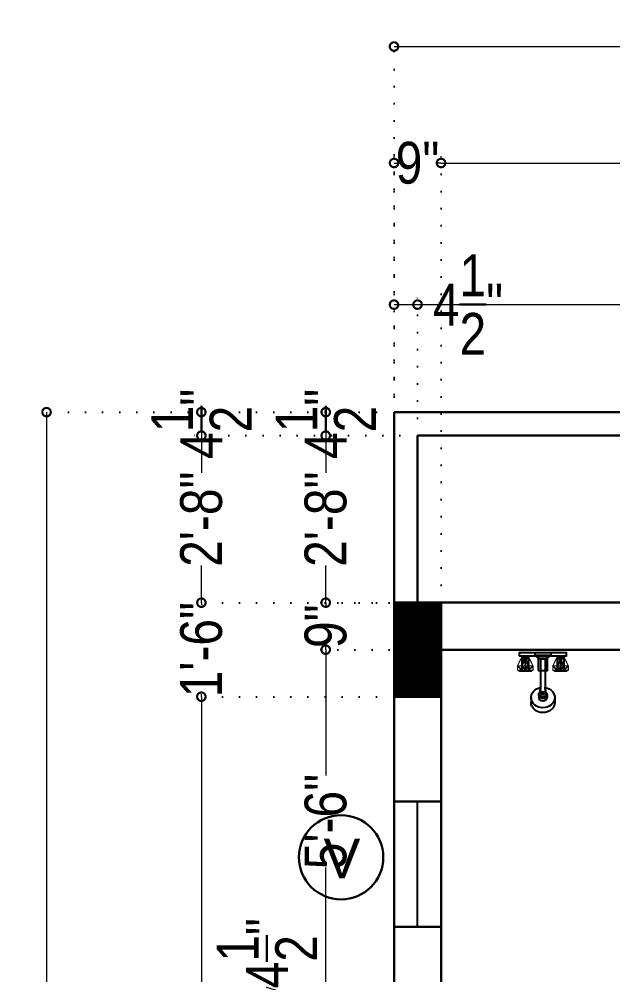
# Model space of a CAD drawing. Extents: x -454308 to 890911, y -14103 to 1343694.
# Drawn here: x 198652.8 to 198766.5, y 662091 to 662273.9 of the extents above; entities that cross this region are included whole.
import ezdxf

# ---------------------------------------------------------------- set-up
doc = ezdxf.new("R2010")
doc.units = 0
doc.header["$MEASUREMENT"] = 0
doc.header["$PDMODE"] = 32
doc.linetypes.add('DOT2', pattern=[3.175, 0, -3.175])
for name, color, linetype, lineweight in [('A-Wall', 7, 'Continuous', 30), ('AR- Dim', 159, 'Continuous', 9), ('Text', 55, 'Continuous', 25), ('WINDOW', 147, 'Continuous', 25)]:
    doc.layers.add(name, color=color, linetype=linetype, lineweight=lineweight)
for name, color, linetype in [('cup', 126, 'Continuous'), ('ELE', 7, 'Continuous'), ('FURNITURE', 250, 'Continuous')]:
    doc.layers.add(name, color=color, linetype=linetype)
doc.styles.add('AA_03.50', font='ARIALN.TTF', dxfattribs={"height": 8})
doc.styles.add('jag', font='arial.ttf')
doc.dimstyles.new('AA_03.50', dxfattribs={"dimtxt": 9, "dimasz": 3.25, "dimexe": 1.75, "dimexo": 3.375, "dimgap": 0.09, "dimtad": 0, "dimdec": 0, "dimzin": 3, "dimdsep": 46, "dimlunit": 4, "dimtxsty": 'AA_03.50', "dimblk": 'DOTSMALL', "dimcen": 0.09, "dimclre": 7, "dimadec": 0, "dimazin": 0, "dimtfac": 1, "dimtdec": 0, "dimtofl": 0, "dimtmove": 0, "dimatfit": 3, "dimfxl": 1, "dimtolj": 1, "dimtzin": 0, "dimlwd": -1, "dimarcsym": 0})

# ---------------------------------------------------------------- blocks, each defined once
blk = doc.blocks.new('s')
for p, q in [((59167.8, 41466.4), (59167.8, 41456.4)), ((59235.8, 41456.4), (59167.8, 41456.4)), ((59167.8, 41456.4), (59184.8, 41441.4)), ((59218.8, 41441.4), (59184.8, 41441.4)), ((59191.8, 41441.4), (59191.8, 41320.6)), ((59211.8, 41441.4), (59211.8, 41320.6)), ((59235.8, 41456.4), (59218.8, 41441.4)), ((59235.8, 41466.4), (59235.8, 41456.4)), ((59190.8, 41309.8), (59190.8, 41301)), ((59212.8, 41309.8), (59212.8, 41301)), ((59151.8, 41277.4), (59151.8, 41257.2)), ((59184.3, 41288.4), (59184.3, 41277.4)), ((59219.3, 41288.4), (59219.3, 41277.4)), ((59251.8, 41277.4), (59251.8, 41257.2))]:
    blk.add_line(p, q)
for centre, start, end in [((59141.8, 41320.6), 349.3898, 0), ((59261.8, 41320.6), 180, 190.6102)]:
    blk.add_arc(centre, 50, start, end)
for centre, major_axis, ratio, start_param, end_param in [((59201.8, 41277.4), (50, 0), 0.866025, 1.772154, 7.652624), ((59201.8, 41309.8), (11, 0), 0.875834, 2.978972, 6.445806), ((59201.8, 41288.4), (17.5, 0), 0.866025, 2.351309, 7.073469), ((59201.8, 41277.4), (17.5, 0), 0.866025, 3.141593, 6.283185), ((59201.8, 41293.4), (14, 0), 0.866025, 2.474568, 6.95021), ((59201.8, 41301), (11, 0), 0.875834, 3.141593, 6.283185), ((59201.8, 41257.2), (50, 0), 0.866025, 3.141593, 6.283185)]:
    blk.add_ellipse(centre, major_axis=major_axis, ratio=ratio, start_param=start_param, end_param=end_param)
blk = doc.blocks.new('SHOWER MIXER-P')
for p, q in [((-15, -17), (-15, -12)), ((15, -17), (15, -12))]:
    blk.add_line(p, q)
for points in [[(-100, -12), (100, -12), (100, 0), (-100, 0)], [(-20, -75), (20, -75), (20, -17), (-20, -17)]]:
    blk.add_lwpolyline(points, close=True)
blk = doc.blocks.new('EREWRRWE')
at = {"layer": 'FURNITURE'}
for p, q in [((158119.89, 672801.88), (158119.89, 672799.09)), ((158120.52, 672801.88), (158120.52, 672799.09)), ((158121.15, 672801.88), (158121.15, 672799.09)), ((158126.65, 672801.88), (158126.65, 672799.09)), ((158127.28, 672801.88), (158127.28, 672799.09)), ((158127.91, 672801.88), (158127.91, 672799.09)), ((158121.15, 672801.46), (158119.89, 672801.46)), ((158119.89, 672799.93), (158120.52, 672801.24)), ((158120.52, 672801.24), (158121.15, 672799.93)), ((158126.65, 672801.46), (158127.91, 672801.46)), ((158127.28, 672801.24), (158126.65, 672799.93)), ((158127.91, 672799.93), (158127.28, 672801.24)), ((158119.89, 672799.09), (158119.04, 672799.93)), ((158120.52, 672799.09), (158119.89, 672799.93)), ((158121.15, 672799.93), (158120.52, 672799.09)), ((158121.15, 672799.09), (158122, 672799.93)), ((158126.65, 672799.09), (158125.8, 672799.93)), ((158126.65, 672799.93), (158127.28, 672799.09)), ((158127.28, 672799.09), (158127.91, 672799.93)), ((158127.91, 672799.09), (158128.76, 672799.93))]:
    blk.add_line(p, q, dxfattribs=at)
at = {"layer": 'FURNITURE', "const_width": 0.215}
for points in [[(158119.04, 672799.09), (158119.41, 672798.88), (158121.63, 672798.88), (158122, 672799.09), (158122, 672799.93), (158121.37, 672801.24), (158119.67, 672801.24), (158119.04, 672799.93)], [(158128.76, 672799.09), (158128.39, 672798.88), (158126.17, 672798.88), (158125.8, 672799.09), (158125.8, 672799.93), (158126.43, 672801.24), (158128.13, 672801.24), (158128.76, 672799.93)]]:
    blk.add_lwpolyline(points, close=True, dxfattribs=at)
for points in [[(158122, 672799.93), (158119.04, 672799.93)], [(158125.8, 672799.93), (158128.76, 672799.93)], [(158122, 672799.09), (158119.04, 672799.09)], [(158125.8, 672799.09), (158128.76, 672799.09)]]:
    blk.add_lwpolyline(points, dxfattribs=at)
at = {"layer": 'FURNITURE', "xscale": 0.0452994030559635, "yscale": 0.0452994030559635, "zscale": 0.0452994030559635}
blk.add_blockref('SHOWER MIXER-P', (158123.9, 672802.42), dxfattribs=at)
at = {"layer": 'FURNITURE', "extrusion": (0, 0, -1), "xscale": 0.0452994030559635, "yscale": 0.0452994030559635, "zscale": -0.0452994030559635}
blk.add_blockref('s', (-160805.7, 670924.02), dxfattribs=at)
blk = doc.blocks.new('EGVSVS')
at = {"layer": 'A-Wall'}
h = blk.add_hatch(dxfattribs=at)
h.set_pattern_fill('ANSI31', color=256, style=0)
h.set_pattern_definition([(45, (0, 0), (-0.088388347648, 0.088388347648), [])])
h.paths.add_polyline_path([(188258.49, 672097.51), (188258.49, 672106.51), (188240.49, 672106.51), (188240.49, 672097.51)])
blk.add_lwpolyline([(188240.49, 672106.51), (188258.49, 672106.51), (188258.49, 672097.51), (188240.49, 672097.51)], close=True, dxfattribs=at)
blk = doc.blocks.new('_DotSmall')
at = {"color": 0, "linetype": 'ByBlock', "const_width": 0.5}
blk.add_lwpolyline([(-0.0625, 0, 1), (0.0625, 0, 1)], format="xyb", close=True, dxfattribs=at)
blk = doc.blocks.new('*D193')
at = {"layer": 'AR- Dim', "color": 7, "linetype": 'DOT2', "lineweight": -2, "transparency": 16777216}
for p, q in [((198724.58, 662202.11), (198724.58, 662221.06)), ((198729.08, 662197.61), (198729.08, 662221.06))]:
    blk.add_line(p, q, dxfattribs=at)
at = {"layer": 'AR- Dim', "color": 0, "transparency": 16777216}
for p, q in [((198724.58, 662219.31), (198729.08, 662219.31)), ((198729.08, 662219.31), (198732.33, 662219.31))]:
    blk.add_line(p, q, dxfattribs=at)
at = {"layer": 'DEFPOINTS', "color": 0, "lineweight": 30, "transparency": 16777216}
for p in [(198729.08, 662219.31), (198724.58, 662198.73), (198729.08, 662194.23)]:
    blk.add_point(p, dxfattribs=at)
at = {"layer": 'AR- Dim', "color": 0, "transparency": 16777216, "xscale": 3.25, "yscale": 3.25, "zscale": 3.25, "rotation": 180}
blk.add_blockref('_DotSmall', (198724.58, 662219.31), dxfattribs=at)
at = {"layer": 'AR- Dim', "color": 0, "transparency": 16777216, "xscale": 3.25, "yscale": 3.25, "zscale": 3.25}
blk.add_blockref('_DotSmall', (198729.08, 662219.31), dxfattribs=at)
at = {"layer": 'AR- Dim', "color": 0, "lineweight": 30, "transparency": 16777216, "insert": (198738.73, 662219.31), "char_height": 8, "attachment_point": 5, "style": 'AA_03.50'}
blk.add_mtext('\\A1;4{\\H1.000000x;\\S1/2;}"', dxfattribs=at)
blk = doc.blocks.new('*D194')
at = {"layer": 'AR- Dim', "color": 7, "linetype": 'DOT2', "lineweight": -2, "transparency": 16777216}
for p, q in [((198729.08, 662197.61), (198729.08, 662221.06)), ((198836.58, 662156.69), (198836.58, 662221.06))]:
    blk.add_line(p, q, dxfattribs=at)
at = {"layer": 'AR- Dim', "color": 0, "transparency": 16777216}
for p, q in [((198729.08, 662219.31), (198769.06, 662219.31)), ((198836.58, 662219.31), (198796.6, 662219.31))]:
    blk.add_line(p, q, dxfattribs=at)
at = {"layer": 'DEFPOINTS', "color": 0, "lineweight": 30, "transparency": 16777216}
for p in [(198836.58, 662219.31), (198729.08, 662194.23), (198836.58, 662153.31)]:
    blk.add_point(p, dxfattribs=at)
at = {"layer": 'AR- Dim', "color": 0, "transparency": 16777216, "xscale": 3.25, "yscale": 3.25, "zscale": 3.25, "rotation": 180}
blk.add_blockref('_DotSmall', (198729.08, 662219.31), dxfattribs=at)
at = {"layer": 'AR- Dim', "color": 0, "transparency": 16777216, "xscale": 3.25, "yscale": 3.25, "zscale": 3.25}
blk.add_blockref('_DotSmall', (198836.58, 662219.31), dxfattribs=at)
at = {"layer": 'AR- Dim', "color": 0, "lineweight": 30, "transparency": 16777216, "insert": (198782.83, 662219.31), "char_height": 8, "attachment_point": 5, "style": 'AA_03.50'}
blk.add_mtext('\\A1;8\'-11{\\H1.000000x;\\S1/2;}"', dxfattribs=at)
blk = doc.blocks.new('*D208')
at = {"layer": 'AR- Dim', "color": 7, "linetype": 'DOT2', "lineweight": -2, "transparency": 16777216}
for p, q in [((198724.58, 662165.65), (198724.58, 662248.16)), ((198733.58, 662165.65), (198733.58, 662248.16))]:
    blk.add_line(p, q, dxfattribs=at)
at = {"layer": 'AR- Dim', "color": 0, "transparency": 16777216}
for p, q in [((198724.58, 662246.41), (198725.22, 662246.41)), ((198733.58, 662246.41), (198732.95, 662246.41))]:
    blk.add_line(p, q, dxfattribs=at)
at = {"layer": 'DEFPOINTS', "color": 0, "lineweight": 30, "transparency": 16777216}
for p in [(198733.58, 662246.41), (198724.58, 662162.27), (198733.58, 662162.27)]:
    blk.add_point(p, dxfattribs=at)
at = {"layer": 'AR- Dim', "color": 0, "transparency": 16777216, "xscale": 3.25, "yscale": 3.25, "zscale": 3.25, "rotation": 180}
blk.add_blockref('_DotSmall', (198724.58, 662246.41), dxfattribs=at)
at = {"layer": 'AR- Dim', "color": 0, "transparency": 16777216, "xscale": 3.25, "yscale": 3.25, "zscale": 3.25}
blk.add_blockref('_DotSmall', (198733.58, 662246.41), dxfattribs=at)
at = {"layer": 'AR- Dim', "color": 0, "lineweight": 30, "transparency": 16777216, "insert": (198729.08, 662246.41), "char_height": 8, "attachment_point": 5, "style": 'AA_03.50'}
blk.add_mtext('\\A1;9"', dxfattribs=at)
blk = doc.blocks.new('*D209')
at = {"layer": 'AR- Dim', "color": 7, "linetype": 'DOT2', "lineweight": -2, "transparency": 16777216}
for p, q in [((198733.58, 662165.65), (198733.58, 662248.16)), ((198908.75, 662165.65), (198908.75, 662248.16))]:
    blk.add_line(p, q, dxfattribs=at)
at = {"layer": 'AR- Dim', "color": 0, "transparency": 16777216}
for p, q in [((198733.58, 662246.41), (198810.11, 662246.41)), ((198908.75, 662246.41), (198832.23, 662246.41))]:
    blk.add_line(p, q, dxfattribs=at)
at = {"layer": 'DEFPOINTS', "color": 0, "lineweight": 30, "transparency": 16777216}
for p in [(198908.75, 662246.41), (198733.58, 662162.27), (198908.75, 662162.27)]:
    blk.add_point(p, dxfattribs=at)
at = {"layer": 'AR- Dim', "color": 0, "transparency": 16777216, "xscale": 3.25, "yscale": 3.25, "zscale": 3.25, "rotation": 180}
blk.add_blockref('_DotSmall', (198733.58, 662246.41), dxfattribs=at)
at = {"layer": 'AR- Dim', "color": 0, "transparency": 16777216, "xscale": 3.25, "yscale": 3.25, "zscale": 3.25}
blk.add_blockref('_DotSmall', (198908.75, 662246.41), dxfattribs=at)
at = {"layer": 'AR- Dim', "color": 0, "lineweight": 30, "transparency": 16777216, "insert": (198821.17, 662246.41), "char_height": 8, "attachment_point": 5, "style": 'AA_03.50'}
blk.add_mtext('\\A1;14\'-7"', dxfattribs=at)
blk = doc.blocks.new('*D219')
at = {"layer": 'AR- Dim', "color": 7, "linetype": 'DOT2', "lineweight": -2, "transparency": 16777216}
for p, q in [((198724.58, 662202.11), (198724.58, 662270.45)), ((199444.53, 662202.11), (199444.53, 662270.45))]:
    blk.add_line(p, q, dxfattribs=at)
at = {"layer": 'AR- Dim', "color": 0, "transparency": 16777216}
for p, q in [((198724.58, 662268.7), (199073.17, 662268.7)), ((199444.53, 662268.7), (199095.94, 662268.7))]:
    blk.add_line(p, q, dxfattribs=at)
at = {"layer": 'DEFPOINTS', "color": 0, "lineweight": 30, "transparency": 16777216}
for p in [(199444.53, 662268.7), (198724.58, 662198.73), (199444.53, 662198.73)]:
    blk.add_point(p, dxfattribs=at)
at = {"layer": 'AR- Dim', "color": 0, "transparency": 16777216, "xscale": 3.25, "yscale": 3.25, "zscale": 3.25, "rotation": 180}
blk.add_blockref('_DotSmall', (198724.58, 662268.7), dxfattribs=at)
at = {"layer": 'AR- Dim', "color": 0, "transparency": 16777216, "xscale": 3.25, "yscale": 3.25, "zscale": 3.25}
blk.add_blockref('_DotSmall', (199444.53, 662268.7), dxfattribs=at)
at = {"layer": 'AR- Dim', "color": 0, "lineweight": 30, "transparency": 16777216, "insert": (199084.56, 662268.7), "char_height": 8, "attachment_point": 5, "style": 'AA_03.50'}
blk.add_mtext('\\A1;60\'-0"', dxfattribs=at)
blk = doc.blocks.new('*D220')
at = {"layer": 'AR- Dim', "color": 7, "linetype": 'DOT2', "lineweight": -2, "transparency": 16777216}
for p, q in [((198721.21, 662198.73), (198709.76, 662198.73)), ((198725.71, 662194.23), (198709.76, 662194.23))]:
    blk.add_line(p, q, dxfattribs=at)
at = {"layer": 'AR- Dim', "color": 0, "transparency": 16777216}
blk.add_line((198711.51, 662198.73), (198711.51, 662194.23), dxfattribs=at)
at = {"layer": 'DEFPOINTS', "color": 0, "lineweight": 30, "transparency": 16777216}
for p in [(198724.58, 662198.73), (198711.51, 662194.23), (198729.08, 662194.23)]:
    blk.add_point(p, dxfattribs=at)
at = {"layer": 'AR- Dim', "color": 0, "transparency": 16777216, "xscale": 3.25, "yscale": 3.25, "zscale": 3.25}
for p, rotation in [((198711.51, 662198.73), 90), ((198711.51, 662194.23), 270)]:
    blk.add_blockref('_DotSmall', p, dxfattribs=dict(at, rotation=rotation))
at = {"layer": 'AR- Dim', "color": 0, "lineweight": 30, "transparency": 16777216, "insert": (198711.51, 662196.48), "char_height": 8, "attachment_point": 5, "rotation": 90, "style": 'AA_03.50'}
blk.add_mtext('\\A1;4{\\H1.000000x;\\S1/2;}"', dxfattribs=at)
blk = doc.blocks.new('*D221')
at = {"layer": 'AR- Dim', "color": 7, "linetype": 'DOT2', "lineweight": -2, "transparency": 16777216}
for p, q in [((198725.71, 662194.23), (198709.76, 662194.23)), ((198730.21, 662162.27), (198709.76, 662162.27))]:
    blk.add_line(p, q, dxfattribs=at)
at = {"layer": 'AR- Dim', "color": 0, "transparency": 16777216}
for p, q in [((198711.51, 662194.23), (198711.51, 662187.13)), ((198711.51, 662162.27), (198711.51, 662169.38))]:
    blk.add_line(p, q, dxfattribs=at)
at = {"layer": 'DEFPOINTS', "color": 0, "lineweight": 30, "transparency": 16777216}
for p in [(198729.08, 662194.23), (198711.51, 662162.27), (198733.58, 662162.27)]:
    blk.add_point(p, dxfattribs=at)
at = {"layer": 'AR- Dim', "color": 0, "transparency": 16777216, "xscale": 3.25, "yscale": 3.25, "zscale": 3.25}
for p, rotation in [((198711.51, 662194.23), 90), ((198711.51, 662162.27), 270)]:
    blk.add_blockref('_DotSmall', p, dxfattribs=dict(at, rotation=rotation))
at = {"layer": 'AR- Dim', "color": 0, "lineweight": 30, "transparency": 16777216, "insert": (198711.51, 662178.25), "char_height": 8, "attachment_point": 5, "rotation": 90, "style": 'AA_03.50'}
blk.add_mtext('\\A1;2\'-8"', dxfattribs=at)
blk = doc.blocks.new('*D222')
at = {"layer": 'AR- Dim', "color": 7, "linetype": 'DOT2', "lineweight": -2, "transparency": 16777216}
for p, q in [((198730.21, 662162.27), (198709.76, 662162.27)), ((198730.21, 662153.27), (198709.76, 662153.27))]:
    blk.add_line(p, q, dxfattribs=at)
at = {"layer": 'AR- Dim', "color": 0, "transparency": 16777216}
for p, q in [((198711.51, 662162.27), (198711.51, 662161.64)), ((198711.51, 662153.27), (198711.51, 662153.91))]:
    blk.add_line(p, q, dxfattribs=at)
at = {"layer": 'DEFPOINTS', "color": 0, "lineweight": 30, "transparency": 16777216}
for p in [(198733.58, 662162.27), (198711.51, 662153.27), (198733.58, 662153.27)]:
    blk.add_point(p, dxfattribs=at)
at = {"layer": 'AR- Dim', "color": 0, "transparency": 16777216, "xscale": 3.25, "yscale": 3.25, "zscale": 3.25}
for p, rotation in [((198711.51, 662162.27), 90), ((198711.51, 662153.27), 270)]:
    blk.add_blockref('_DotSmall', p, dxfattribs=dict(at, rotation=rotation))
at = {"layer": 'AR- Dim', "color": 0, "lineweight": 30, "transparency": 16777216, "insert": (198711.51, 662157.77), "char_height": 8, "attachment_point": 5, "rotation": 90, "style": 'AA_03.50'}
blk.add_mtext('\\A1;9"', dxfattribs=at)
blk = doc.blocks.new('*D223')
at = {"layer": 'AR- Dim', "color": 7, "linetype": 'DOT2', "lineweight": -2, "transparency": 16777216}
for p, q in [((198730.21, 662153.27), (198709.76, 662153.27)), ((198730.21, 662087.48), (198709.76, 662087.48))]:
    blk.add_line(p, q, dxfattribs=at)
at = {"layer": 'AR- Dim', "color": 0, "transparency": 16777216}
for p, q in [((198711.51, 662153.27), (198711.51, 662129.19)), ((198711.51, 662087.48), (198711.51, 662111.56))]:
    blk.add_line(p, q, dxfattribs=at)
at = {"layer": 'DEFPOINTS', "color": 0, "lineweight": 30, "transparency": 16777216}
for p in [(198733.58, 662153.27), (198711.51, 662087.48), (198733.58, 662087.48)]:
    blk.add_point(p, dxfattribs=at)
at = {"layer": 'AR- Dim', "color": 0, "transparency": 16777216, "xscale": 3.25, "yscale": 3.25, "zscale": 3.25}
for p, rotation in [((198711.51, 662153.27), 90), ((198711.51, 662087.48), 270)]:
    blk.add_blockref('_DotSmall', p, dxfattribs=dict(at, rotation=rotation))
at = {"layer": 'AR- Dim', "color": 0, "lineweight": 30, "transparency": 16777216, "insert": (198711.51, 662120.38), "char_height": 8, "attachment_point": 5, "rotation": 90, "style": 'AA_03.50'}
blk.add_mtext('\\A1;5\'-6"', dxfattribs=at)
blk = doc.blocks.new('*D224')
at = {"layer": 'AR- Dim', "color": 0, "transparency": 16777216}
for p, q in [((198700.26, 662088.6), (198700.26, 662088.78)), ((198711.51, 662085.23), (198700.26, 662088.6)), ((198711.51, 662087.48), (198711.51, 662082.98))]:
    blk.add_line(p, q, dxfattribs=at)
at = {"layer": 'AR- Dim', "color": 7, "linetype": 'DOT2', "lineweight": -2, "transparency": 16777216}
for p, q in [((198730.21, 662087.48), (198709.76, 662087.48)), ((198730.21, 662082.98), (198709.76, 662082.98))]:
    blk.add_line(p, q, dxfattribs=at)
at = {"layer": 'DEFPOINTS', "color": 0, "lineweight": 30, "transparency": 16777216}
for p in [(198733.58, 662087.48), (198711.51, 662082.98), (198733.58, 662082.98)]:
    blk.add_point(p, dxfattribs=at)
at = {"layer": 'AR- Dim', "color": 0, "transparency": 16777216, "xscale": 3.25, "yscale": 3.25, "zscale": 3.25}
for p, rotation in [((198711.51, 662087.48), 90), ((198711.51, 662082.98), 270)]:
    blk.add_blockref('_DotSmall', p, dxfattribs=dict(at, rotation=rotation))
at = {"layer": 'AR- Dim', "color": 0, "lineweight": 30, "transparency": 16777216, "insert": (198700.26, 662095.18), "char_height": 8, "attachment_point": 5, "rotation": 90, "style": 'AA_03.50'}
blk.add_mtext('\\A1;4{\\H1.000000x;\\S1/2;}"', dxfattribs=at)
blk = doc.blocks.new('*D229')
at = {"layer": 'AR- Dim', "color": 7, "linetype": 'DOT2', "lineweight": -2, "transparency": 16777216}
for p, q in [((198721.21, 662198.73), (198685.96, 662198.73)), ((198725.71, 662194.23), (198685.96, 662194.23))]:
    blk.add_line(p, q, dxfattribs=at)
at = {"layer": 'AR- Dim', "color": 0, "transparency": 16777216}
blk.add_line((198687.71, 662198.73), (198687.71, 662194.23), dxfattribs=at)
at = {"layer": 'DEFPOINTS', "color": 0, "lineweight": 30, "transparency": 16777216}
for p in [(198724.58, 662198.73), (198687.71, 662194.23), (198729.08, 662194.23)]:
    blk.add_point(p, dxfattribs=at)
at = {"layer": 'AR- Dim', "color": 0, "transparency": 16777216, "xscale": 3.25, "yscale": 3.25, "zscale": 3.25}
for p, rotation in [((198687.71, 662198.73), 90), ((198687.71, 662194.23), 270)]:
    blk.add_blockref('_DotSmall', p, dxfattribs=dict(at, rotation=rotation))
at = {"layer": 'AR- Dim', "color": 0, "lineweight": 30, "transparency": 16777216, "insert": (198687.71, 662196.48), "char_height": 8, "attachment_point": 5, "rotation": 90, "style": 'AA_03.50'}
blk.add_mtext('\\A1;4{\\H1.000000x;\\S1/2;}"', dxfattribs=at)
blk = doc.blocks.new('*D230')
at = {"layer": 'AR- Dim', "color": 7, "linetype": 'DOT2', "lineweight": -2, "transparency": 16777216}
for p, q in [((198725.71, 662194.23), (198685.96, 662194.23)), ((198721.21, 662162.27), (198685.96, 662162.27))]:
    blk.add_line(p, q, dxfattribs=at)
at = {"layer": 'AR- Dim', "color": 0, "transparency": 16777216}
for p, q in [((198687.71, 662194.23), (198687.71, 662187.13)), ((198687.71, 662162.27), (198687.71, 662169.38))]:
    blk.add_line(p, q, dxfattribs=at)
at = {"layer": 'DEFPOINTS', "color": 0, "lineweight": 30, "transparency": 16777216}
for p in [(198729.08, 662194.23), (198687.71, 662162.27), (198724.58, 662162.27)]:
    blk.add_point(p, dxfattribs=at)
at = {"layer": 'AR- Dim', "color": 0, "transparency": 16777216, "xscale": 3.25, "yscale": 3.25, "zscale": 3.25}
for p, rotation in [((198687.71, 662194.23), 90), ((198687.71, 662162.27), 270)]:
    blk.add_blockref('_DotSmall', p, dxfattribs=dict(at, rotation=rotation))
at = {"layer": 'AR- Dim', "color": 0, "lineweight": 30, "transparency": 16777216, "insert": (198687.71, 662178.25), "char_height": 8, "attachment_point": 5, "rotation": 90, "style": 'AA_03.50'}
blk.add_mtext('\\A1;2\'-8"', dxfattribs=at)
blk = doc.blocks.new('*D231')
at = {"layer": 'AR- Dim', "color": 7, "linetype": 'DOT2', "lineweight": -2, "transparency": 16777216}
for p, q in [((198721.21, 662162.27), (198685.96, 662162.27)), ((198721.21, 662144.27), (198685.96, 662144.27))]:
    blk.add_line(p, q, dxfattribs=at)
at = {"layer": 'AR- Dim', "color": 0, "transparency": 16777216}
for p, q in [((198687.71, 662162.27), (198687.71, 662161.78)), ((198687.71, 662144.27), (198687.71, 662144.76))]:
    blk.add_line(p, q, dxfattribs=at)
at = {"layer": 'DEFPOINTS', "color": 0, "lineweight": 30, "transparency": 16777216}
for p in [(198724.58, 662162.27), (198687.71, 662144.27), (198724.58, 662144.27)]:
    blk.add_point(p, dxfattribs=at)
at = {"layer": 'AR- Dim', "color": 0, "transparency": 16777216, "xscale": 3.25, "yscale": 3.25, "zscale": 3.25}
for p, rotation in [((198687.71, 662162.27), 90), ((198687.71, 662144.27), 270)]:
    blk.add_blockref('_DotSmall', p, dxfattribs=dict(at, rotation=rotation))
at = {"layer": 'AR- Dim', "color": 0, "lineweight": 30, "transparency": 16777216, "insert": (198687.71, 662153.27), "char_height": 8, "attachment_point": 5, "rotation": 90, "style": 'AA_03.50'}
blk.add_mtext('\\A1;1\'-6"', dxfattribs=at)
blk = doc.blocks.new('*D232')
at = {"layer": 'AR- Dim', "color": 7, "linetype": 'DOT2', "lineweight": -2, "transparency": 16777216}
for p, q in [((198721.21, 662144.27), (198685.96, 662144.27)), ((198721.2, 661947.77), (198685.96, 661947.77))]:
    blk.add_line(p, q, dxfattribs=at)
at = {"layer": 'AR- Dim', "color": 0, "transparency": 16777216}
for p, q in [((198687.71, 662144.27), (198687.71, 662059.49)), ((198687.71, 661947.77), (198687.71, 662032.56))]:
    blk.add_line(p, q, dxfattribs=at)
at = {"layer": 'DEFPOINTS', "color": 0, "lineweight": 30, "transparency": 16777216}
for p in [(198724.58, 662144.27), (198687.71, 661947.77), (198724.57, 661947.77)]:
    blk.add_point(p, dxfattribs=at)
at = {"layer": 'AR- Dim', "color": 0, "transparency": 16777216, "xscale": 3.25, "yscale": 3.25, "zscale": 3.25}
for p, rotation in [((198687.71, 662144.27), 90), ((198687.71, 661947.77), 270)]:
    blk.add_blockref('_DotSmall', p, dxfattribs=dict(at, rotation=rotation))
at = {"layer": 'AR- Dim', "color": 0, "lineweight": 30, "transparency": 16777216, "insert": (198687.71, 662046.02), "char_height": 8, "attachment_point": 5, "rotation": 90, "style": 'AA_03.50'}
blk.add_mtext('\\A1;16\'-4{\\H1.000000x;\\S1/2;}"', dxfattribs=at)
blk = doc.blocks.new('*D238')
at = {"layer": 'AR- Dim', "color": 7, "linetype": 'DOT2', "lineweight": -2, "transparency": 16777216}
for p, q in [((198721.21, 662198.73), (198656.34, 662198.73)), ((198721.19, 661706.93), (198656.34, 661706.93))]:
    blk.add_line(p, q, dxfattribs=at)
at = {"layer": 'AR- Dim', "color": 0, "transparency": 16777216}
for p, q in [((198658.09, 662198.73), (198658.09, 661964.33)), ((198658.09, 661706.93), (198658.09, 661941.33))]:
    blk.add_line(p, q, dxfattribs=at)
at = {"layer": 'DEFPOINTS', "color": 0, "lineweight": 30, "transparency": 16777216}
for p in [(198724.58, 662198.73), (198658.09, 661706.93), (198724.56, 661706.93)]:
    blk.add_point(p, dxfattribs=at)
at = {"layer": 'AR- Dim', "color": 0, "transparency": 16777216, "xscale": 3.25, "yscale": 3.25, "zscale": 3.25}
for p, rotation in [((198658.09, 662198.73), 90), ((198658.09, 661706.93), 270)]:
    blk.add_blockref('_DotSmall', p, dxfattribs=dict(at, rotation=rotation))
at = {"layer": 'AR- Dim', "color": 0, "lineweight": 30, "transparency": 16777216, "insert": (198658.09, 661952.83), "char_height": 8, "attachment_point": 5, "rotation": 90, "style": 'AA_03.50'}
blk.add_mtext('\\A1;41\'-0"', dxfattribs=at)

msp = doc.modelspace()

# ---------------------------------------------------------------- linework, layer by layer
at = {"layer": 'A-Wall'}
for p, q in [((198724.583, 662198.732), (199444.533, 662198.732)), ((198724.583, 662162.273), (198724.583, 662198.732)), ((198729.083, 662162.273), (198729.083, 662194.232)), ((198733.583, 662124.203), (198724.583, 662124.203)), ((198733.583, 662100.203), (198724.583, 662100.203))]:
    msp.add_line(p, q, dxfattribs=at)
for points in [[(198729.083, 662194.232), (199440.054, 662194.232), (199440.054, 661711.41)], [(198917.754, 662162.273), (198724.583, 662162.273), (198724.561, 661706.931)], [(198836.583, 662153.273), (198733.583, 662153.273), (198733.583, 662087.479), (198841.083, 662087.479)]]:
    msp.add_lwpolyline(points, dxfattribs=at)
at = {"layer": 'cup'}
for p, q in [((198724.583, 662127.203), (198724.583, 662097.203)), ((198733.583, 662097.703), (198733.583, 662127.203))]:
    msp.add_line(p, q, dxfattribs=at)
at = {"layer": 'ELE', "linetype": 'ByBlock', "lineweight": 30}
msp.add_circle((198714.456, 662113.544), 8.062, dxfattribs=at)
at = {"layer": 'WINDOW'}
msp.add_line((198729.083, 662100.203), (198729.083, 662124.203), dxfattribs=at)

# ---------------------------------------------------------------- block references
at = {"layer": 'A-Wall', "rotation": 270}
msp.add_blockref('EGVSVS', (-473372.923, 850402.766), dxfattribs=at)
at = {"layer": 'A-Wall'}
msp.add_blockref('EREWRRWE', (40629.169, -10649.749), dxfattribs=at)

# ---------------------------------------------------------------- texts
at = {"layer": 'Text', "insert": (198711.09, 662117.097), "char_height": 7.57161, "width": 212.54385, "attachment_point": 1, "style": 'jag'}
msp.add_mtext('V{\\H0.8193x; }^I', dxfattribs=at)

# ---------------------------------------------------------------- dimensions: what is measured, and where the dimension line sits
at = {"layer": 'AR- Dim', "lineweight": 30}
for base, p1, p2, override, picture, middle in [((199444.5331, 662268.6958), (198724.5825, 662198.732), (199444.5331, 662198.7323), {"dimtxt": 8, "dimdec": 1, "dimtdec": 1, "dimfxl": 0.1}, '*D219', (199084.5578, 662268.6958)), ((198733.583, 662246.409), (198724.583, 662162.273), (198733.583, 662162.273), {"dimtxt": 8, "dimdec": 1, "dimtdec": 1, "dimfxl": 0.1}, '*D208', (198729.083, 662246.409)), ((198908.754, 662246.409), (198733.583, 662162.273), (198908.754, 662162.273), {"dimtxt": 8, "dimdec": 1, "dimtdec": 1, "dimtmove": 1, "dimfxl": 0.1}, '*D209', (198821.168, 662246.409)), ((198729.083, 662219.308), (198724.583, 662198.732), (198729.083, 662194.232), {"dimtxt": 8, "dimdec": 1, "dimtdec": 1, "dimfxl": 0.1}, '*D193', (198738.734, 662219.308)), ((198836.583, 662219.308), (198729.083, 662194.232), (198836.583, 662153.314), {"dimtxt": 8, "dimdec": 1, "dimtdec": 1, "dimtmove": 1, "dimfxl": 0.1}, '*D194', (198782.833, 662219.308))]:
    dim = msp.add_linear_dim(base=base, p1=p1, p2=p2, dimstyle='AA_03.50', override=override, dxfattribs=at)
    dim.commit()
    dim.dimension.update_dxf_attribs({"geometry": picture, "text_midpoint": middle})
for base, picture, middle in [((198687.711, 662194.232), '*D229', (198687.711, 662196.482)), ((198711.508, 662194.232), '*D220', (198711.508, 662196.482))]:
    dim = msp.add_linear_dim(base=base, p1=(198724.583, 662198.732), p2=(198729.083, 662194.232), angle=90, dimstyle='AA_03.50', override={"dimtxt": 8, "dimdec": 1, "dimtdec": 1, "dimfxl": 0.1}, dxfattribs=at)
    dim.commit()
    dim.dimension.update_dxf_attribs({"geometry": picture, "text_midpoint": middle, "dimtype": 160})
for base, p1, p2, override, picture, middle in [((198658.091, 661706.931), (198724.583, 662198.732), (198724.561, 661706.931), {"dimtxt": 8, "dimdec": 1, "dimtdec": 1, "dimfxl": 0.1}, '*D238', (198658.091, 661952.831)), ((198687.711, 662162.273), (198729.083, 662194.232), (198724.583, 662162.273), {"dimtxt": 8, "dimdec": 1, "dimtdec": 1, "dimtmove": 1, "dimfxl": 0.1}, '*D230', (198687.711, 662178.253)), ((198711.508, 662162.273), (198729.083, 662194.232), (198733.583, 662162.273), {"dimtxt": 8, "dimdec": 1, "dimtdec": 1, "dimtmove": 1, "dimfxl": 0.1}, '*D221', (198711.508, 662178.253)), ((198687.711, 662144.273), (198724.583, 662162.273), (198724.582, 662144.273), {"dimtxt": 8, "dimdec": 1, "dimtdec": 1, "dimtmove": 1, "dimfxl": 0.1}, '*D231', (198687.711, 662153.273)), ((198711.508, 662153.273), (198733.583, 662162.273), (198733.583, 662153.273), {"dimtxt": 8, "dimdec": 1, "dimtdec": 1, "dimtmove": 1, "dimfxl": 0.1}, '*D222', (198711.508, 662157.773)), ((198711.508, 662087.479), (198733.583, 662153.273), (198733.583, 662087.479), {"dimtxt": 8, "dimdec": 1, "dimtdec": 1, "dimtmove": 1, "dimfxl": 0.1}, '*D223', (198711.508, 662120.376)), ((198687.711, 661947.773), (198724.582, 662144.273), (198724.572, 661947.773), {"dimtxt": 8, "dimdec": 1, "dimtdec": 1, "dimtmove": 1, "dimfxl": 0.1}, '*D232', (198687.711, 662046.023)), ((198711.508, 662082.979), (198733.583, 662087.479), (198733.583, 662082.979), {"dimtxt": 8, "dimdec": 1, "dimtdec": 1, "dimtmove": 1, "dimfxl": 0.1}, '*D224', (198700.257, 662088.874))]:
    dim = msp.add_linear_dim(base=base, p1=p1, p2=p2, angle=90, dimstyle='AA_03.50', override=override, dxfattribs=at)
    dim.commit()
    dim.dimension.update_dxf_attribs({"geometry": picture, "text_midpoint": middle})

doc.saveas('drawing.dxf')
